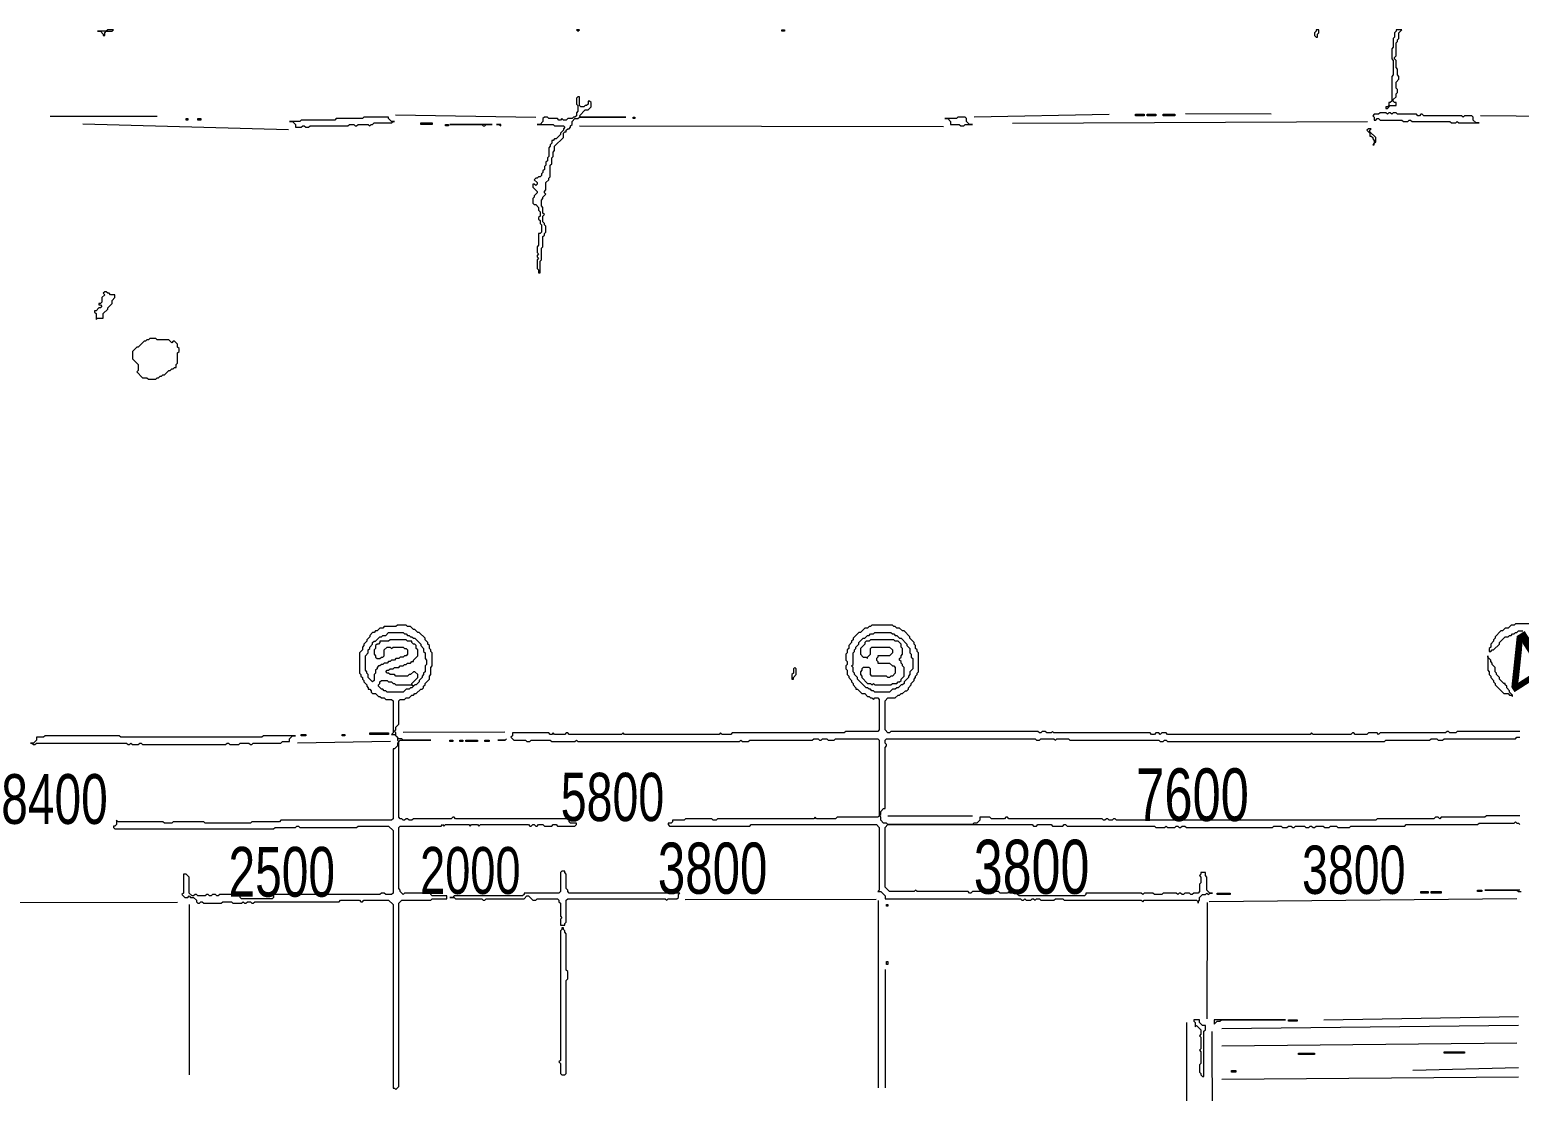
# Model space of a CAD drawing. Extents: x 25 to 4929, y 26 to 3478.
# Drawn here: x 1070 to 2094, y 2749 to 3478 of the extents above; entities that cross this region are included whole.
import ezdxf

# ---------------------------------------------------------------- set-up
doc = ezdxf.new("R2010")
doc.units = 0
for name, color, linetype, lineweight in [('OCR_TEXT', 6, 'Continuous', 0), ('TRACE_CURVE', 6, 'Continuous', 0), ('TRACE_STRAIGHT', 5, 'Continuous', 0), ('TRACE_TEXT_SYMBOL', 6, 'Continuous', 0)]:
    doc.layers.add(name, color=color, linetype=linetype, lineweight=lineweight)
doc.styles.add('wqy-unicode', font='wqy-unicode.lff')

msp = doc.modelspace()

# ---------------------------------------------------------------- linework, layer by layer
at = {"layer": 'TRACE_CURVE', "color": 6}
for points in [[(1323, 3069), (1322, 3068), (1314, 3068), (1313, 3067), (1311, 3067), (1309, 3065), (1308, 3065), (1307, 3064), (1306, 3064), (1304, 3062), (1304, 3061), (1302, 3059), (1302, 3058), (1300, 3056), (1300, 3055), (1299, 3054), (1299, 3052), (1297, 3050), (1297, 3036), (1298, 3035), (1298, 3034), (1299, 3033), (1299, 3032), (1300, 3031), (1300, 3030), (1302, 3028), (1302, 3027), (1303, 3026), (1303, 3025), (1304, 3025), (1305, 3024), (1305, 3023), (1306, 3022), (1308, 3022), (1310, 3020), (1311, 3020), (1312, 3019), (1314, 3019), (1315, 3018), (1319, 3018), (1320, 3017), (1320, 2995), (1319, 2994), (1321, 2994), (1323, 2992), (1323, 2990), (1324, 2989), (1323, 2988), (1323, 2986), (1321, 2984), (1320, 2984), (1320, 2936), (1319, 2935), (1243, 2935), (1242, 2934), (1223, 2934), (1222, 2933), (1191, 2933), (1190, 2934), (1169, 2934), (1168, 2933), (1163, 2933), (1162, 2934), (1131, 2934)], [(1303, 3052), (1304, 3053), (1304, 3054), (1306, 3056), (1306, 3057), (1307, 3058), (1308, 3058), (1311, 3061), (1312, 3061), (1313, 3062), (1315, 3062), (1317, 3064)], [(1317, 3064), (1327, 3064), (1328, 3063), (1329, 3063), (1330, 3062), (1331, 3062), (1332, 3061), (1333, 3061), (1334, 3060), (1335, 3060), (1339, 3056), (1339, 3055), (1341, 3053), (1341, 3051), (1342, 3050), (1342, 3046), (1343, 3045), (1343, 3042), (1342, 3041), (1342, 3037), (1341, 3036), (1341, 3035), (1340, 3034), (1340, 3033), (1338, 3031), (1338, 3030), (1336, 3028), (1335, 3028), (1334, 3027), (1333, 3028), (1333, 3029), (1337, 3033), (1337, 3035), (1335, 3037), (1334, 3037), (1332, 3035), (1331, 3035), (1330, 3034), (1322, 3034), (1321, 3035), (1318, 3035), (1317, 3036), (1316, 3036), (1315, 3037), (1316, 3038), (1317, 3038), (1318, 3039), (1320, 3039), (1321, 3040), (1324, 3040), (1325, 3041), (1327, 3041), (1328, 3042), (1329, 3042), (1330, 3043), (1332, 3043), (1333, 3044), (1334, 3044), (1334, 3045), (1337, 3048), (1337, 3052), (1336, 3053), (1336, 3055), (1335, 3056)], [(1430, 2932), (1432, 2932), (1433, 2931), (1445, 2931), (1446, 2932), (1446, 2933), (1442, 2933), (1441, 2934), (1441, 2936), (1363, 2936), (1362, 2937), (1361, 2937), (1360, 2936), (1334, 2936), (1333, 2935), (1331, 2935), (1330, 2936), (1329, 2936), (1328, 2935), (1327, 2935), (1326, 2936), (1325, 2936), (1324, 2937), (1324, 2989), (1325, 2990), (1346, 2990), (1327, 2990), (1326, 2991), (1324, 2991), (1322, 2993), (1322, 2995), (1321, 2996), (1322, 2997), (1322, 2999), (1324, 3001), (1324, 3017), (1325, 3018), (1328, 3018), (1329, 3019), (1331, 3019), (1333, 3021), (1334, 3021), (1335, 3022), (1336, 3022), (1339, 3025), (1340, 3025), (1341, 3026), (1341, 3027), (1342, 3028), (1342, 3029), (1345, 3032), (1345, 3034), (1346, 3035), (1346, 3040), (1347, 3041), (1347, 3050), (1346, 3051), (1346, 3052), (1345, 3053), (1345, 3055), (1344, 3056), (1344, 3057), (1342, 3059), (1342, 3060)], [(1342, 3060), (1338, 3064), (1337, 3064), (1335, 3066), (1334, 3066), (1332, 3068), (1330, 3068), (1329, 3069), (1323, 3069)], [(1649, 3069), (1648, 3068), (1647, 3068), (1646, 3067), (1644, 3067), (1641, 3064), (1640, 3064), (1636, 3060), (1636, 3059), (1635, 3058), (1635, 3057), (1633, 3055), (1633, 3053), (1632, 3052), (1632, 3050), (1631, 3049), (1631, 3045), (1632, 3044), (1632, 3042), (1631, 3041), (1631, 3039), (1632, 3038), (1632, 3035), (1633, 3034), (1633, 3033), (1635, 3031), (1635, 3030), (1636, 3029), (1636, 3028), (1638, 3026), (1638, 3025), (1639, 3025), (1642, 3022), (1644, 3022), (1646, 3020), (1647, 3020), (1648, 3019), (1649, 3019), (1650, 3018), (1651, 3019), (1653, 3019), (1654, 3018), (1654, 2997), (1653, 2996), (1631, 2996), (1630, 2995), (1553, 2995), (1552, 2994), (1546, 2994), (1545, 2995), (1544, 2994), (1479, 2994), (1478, 2995), (1477, 2994), (1441, 2994), (1440, 2995), (1439, 2995), (1438, 2994), (1431, 2994), (1430, 2995), (1429, 2994), (1428, 2994), (1427, 2995), (1402, 2995)], [(1769, 2995), (1768, 2996), (1766, 2996), (1765, 2995), (1764, 2995), (1763, 2996), (1662, 2996), (1661, 2995), (1660, 2995), (1658, 2997), (1658, 3017), (1660, 3019), (1665, 3019), (1667, 3021), (1668, 3021), (1669, 3022), (1670, 3022), (1672, 3024), (1673, 3024), (1674, 3025), (1674, 3026), (1676, 3028), (1676, 3029), (1678, 3031), (1678, 3032), (1679, 3033), (1679, 3034), (1680, 3035), (1680, 3036), (1681, 3037), (1681, 3050), (1680, 3051), (1680, 3052), (1679, 3053), (1679, 3055), (1678, 3056), (1678, 3057), (1675, 3060), (1675, 3061), (1671, 3065), (1670, 3065), (1668, 3067), (1666, 3067), (1665, 3068), (1664, 3068), (1663, 3069), (1649, 3069)], [(1335, 3056), (1334, 3056), (1333, 3057), (1333, 3058), (1330, 3058), (1329, 3059), (1318, 3059), (1317, 3058), (1311, 3058), (1311, 3057), (1310, 3056), (1309, 3056), (1308, 3055), (1308, 3053), (1307, 3052), (1307, 3049), (1308, 3048), (1308, 3047), (1309, 3046), (1311, 3046), (1312, 3047), (1313, 3047), (1314, 3048), (1314, 3052), (1316, 3054), (1318, 3054), (1319, 3053), (1320, 3054), (1327, 3054), (1328, 3053), (1329, 3053), (1330, 3052), (1330, 3049), (1329, 3048), (1328, 3048), (1327, 3047), (1325, 3047), (1324, 3046), (1322, 3046), (1321, 3045), (1319, 3045), (1318, 3044), (1317, 3044), (1316, 3043), (1314, 3043), (1313, 3042), (1312, 3042), (1311, 3041), (1310, 3041), (1309, 3040), (1309, 3039), (1308, 3038), (1308, 3036), (1307, 3035), (1307, 3031), (1306, 3030), (1303, 3033), (1303, 3035), (1302, 3036), (1302, 3037), (1301, 3038), (1301, 3048), (1303, 3050), (1303, 3052)], [(1402, 2995), (1402, 2993), (1401, 2992), (1403, 2990), (1411, 2990), (1412, 2989), (1414, 2989), (1415, 2990), (1428, 2990), (1429, 2989), (1445, 2989), (1446, 2990), (1447, 2989), (1558, 2989), (1559, 2990), (1560, 2989), (1564, 2989), (1565, 2990), (1608, 2990), (1609, 2991), (1612, 2991), (1613, 2990), (1614, 2990), (1615, 2991), (1618, 2991), (1619, 2990), (1623, 2990), (1624, 2991), (1653, 2991), (1654, 2990), (1654, 2938), (1653, 2937), (1625, 2937), (1624, 2936), (1611, 2936), (1610, 2937), (1609, 2936), (1543, 2936), (1542, 2935), (1540, 2935), (1539, 2936), (1521, 2936), (1520, 2935), (1512, 2935), (1512, 2934), (1511, 2933), (1509, 2933), (1509, 2932), (1510, 2931), (1565, 2931), (1566, 2932), (1652, 2932), (1654, 2930), (1654, 2887), (1653, 2886), (1655, 2886), (1658, 2883), (1658, 2881), (1751, 2881), (1752, 2880), (1753, 2880), (1754, 2881), (1755, 2880), (1758, 2880)], [(2094, 2938), (2071, 2938), (2070, 2937), (2040, 2937), (2039, 2936), (2038, 2937), (2036, 2937), (2035, 2936), (1996, 2936), (1995, 2935), (1817, 2935), (1816, 2936), (1815, 2936), (1814, 2935), (1812, 2935), (1811, 2936), (1810, 2936), (1809, 2935), (1808, 2935), (1807, 2936), (1743, 2936), (1742, 2937), (1741, 2937), (1740, 2936), (1731, 2936), (1730, 2937), (1723, 2937), (1723, 2935), (1721, 2933), (1719, 2933), (1718, 2932), (1660, 2932), (1659, 2933), (1657, 2933), (1655, 2935), (1655, 2937), (1654, 2938), (1655, 2939), (1655, 2941), (1657, 2943), (1658, 2943), (1658, 2985), (1659, 2986), (1659, 2987), (1658, 2988), (1658, 2990), (1659, 2991), (1761, 2991), (1762, 2990), (1764, 2990), (1765, 2991), (1774, 2991), (1775, 2990), (1776, 2991), (1784, 2991), (1785, 2990), (1846, 2990), (1847, 2989), (1849, 2989)], [(2094, 2996), (2051, 2996), (2050, 2995), (2046, 2995), (2045, 2996), (2044, 2996), (2043, 2995), (1998, 2995), (1997, 2994), (1996, 2995), (1990, 2995), (1989, 2994), (1981, 2994), (1980, 2995), (1979, 2995), (1978, 2994), (1952, 2994), (1951, 2995), (1950, 2994), (1852, 2994), (1851, 2995), (1848, 2995), (1847, 2994), (1846, 2995), (1844, 2995), (1843, 2994), (1841, 2994), (1840, 2995), (1774, 2995), (1773, 2996), (1772, 2995), (1769, 2995)], [(1849, 2989), (1850, 2990), (1851, 2990), (1852, 2989), (2001, 2989), (2002, 2990), (2032, 2990), (2033, 2991), (2037, 2991), (2038, 2990), (2041, 2990), (2042, 2991), (2091, 2991)], [(2091, 2991), (2092, 2992), (2094, 2992)], [(1131, 2934), (1130, 2935), (1130, 2932), (1129, 2931), (1128, 2931), (1128, 2930), (1129, 2929), (1238, 2929), (1239, 2930), (1253, 2930), (1254, 2931), (1255, 2931), (1256, 2930), (1295, 2930), (1296, 2931), (1317, 2931), (1320, 2928), (1320, 2885), (1319, 2884), (1315, 2884), (1314, 2885), (1312, 2885), (1311, 2884), (1238, 2884), (1238, 2882), (1237, 2881), (1216, 2881), (1215, 2882), (1215, 2883), (1211, 2883), (1210, 2884), (1201, 2884), (1200, 2883), (1199, 2883), (1198, 2884), (1196, 2884), (1195, 2883), (1194, 2883), (1193, 2884), (1192, 2884), (1191, 2883), (1186, 2883), (1185, 2884), (1184, 2884), (1183, 2883), (1182, 2883), (1180, 2885), (1180, 2896), (1178, 2898), (1176, 2898), (1176, 2885), (1175, 2884), (1177, 2882), (1179, 2882), (1180, 2883), (1181, 2882), (1183, 2882), (1185, 2880), (1185, 2879), (1186, 2878), (1187, 2878), (1188, 2879), (1189, 2879), (1190, 2878)], [(1190, 2878), (1202, 2878), (1203, 2879), (1209, 2879), (1210, 2878), (1216, 2878), (1217, 2879), (1218, 2878), (1219, 2878), (1220, 2879), (1222, 2879), (1223, 2878), (1224, 2878), (1225, 2879), (1283, 2879), (1284, 2880), (1297, 2880), (1298, 2879), (1299, 2879), (1300, 2880), (1317, 2880), (1320, 2877), (1320, 2751), (1321, 2751), (1322, 2750), (1324, 2752), (1324, 2878), (1326, 2880), (1346, 2880), (1347, 2881), (1357, 2881), (1357, 2883), (1347, 2883), (1346, 2884), (1346, 2885), (1328, 2885), (1327, 2884), (1325, 2886), (1325, 2887), (1324, 2888), (1324, 2930), (1325, 2931), (1353, 2931), (1354, 2932), (1355, 2931), (1356, 2932), (1372, 2932), (1373, 2931), (1374, 2932), (1378, 2932), (1379, 2931), (1380, 2932), (1413, 2932), (1414, 2931), (1415, 2931), (1416, 2932), (1417, 2932), (1418, 2931), (1419, 2931), (1420, 2932), (1423, 2932), (1424, 2931), (1429, 2931), (1430, 2932)], [(1744, 2885), (1743, 2886), (1742, 2885), (1737, 2885), (1736, 2886), (1733, 2886), (1732, 2885), (1730, 2885), (1729, 2886), (1718, 2886), (1717, 2885), (1716, 2885), (1715, 2886), (1680, 2886), (1679, 2887), (1678, 2886), (1661, 2886), (1658, 2889), (1658, 2930), (1660, 2932), (1759, 2932), (1760, 2931), (1762, 2931), (1763, 2932), (1772, 2932), (1773, 2931), (1780, 2931), (1781, 2932), (1782, 2932), (1783, 2931), (1843, 2931), (1844, 2930), (1850, 2930), (1851, 2931), (1852, 2930), (1857, 2930), (1858, 2931), (1859, 2931), (1860, 2930), (1861, 2930), (1862, 2931), (1864, 2931), (1865, 2930), (1924, 2930), (1925, 2931), (1930, 2931), (1931, 2930), (1934, 2930), (1935, 2931), (1937, 2931), (1938, 2930), (1939, 2930), (1940, 2931), (1946, 2931), (1947, 2930), (1949, 2930), (1950, 2931), (1951, 2931), (1952, 2930), (1953, 2930), (1954, 2931), (1959, 2931), (1960, 2930), (1963, 2930)], [(1963, 2930), (1964, 2931), (1968, 2931), (1969, 2930), (1977, 2930), (1978, 2931), (2015, 2931), (2016, 2932), (2065, 2932), (2066, 2933), (2090, 2933), (2091, 2934), (2092, 2933), (2093, 2933), (2094, 2932)], [(1758, 2880), (1759, 2881), (1760, 2881), (1761, 2880), (1762, 2881), (1764, 2881), (1765, 2880), (1774, 2880), (1775, 2881), (1780, 2881), (1781, 2880), (1834, 2880), (1835, 2879), (1836, 2880), (1872, 2880), (1873, 2879), (1873, 2878), (1873, 2879), (1874, 2880), (1874, 2882), (1876, 2884), (1878, 2884), (1879, 2885), (1880, 2884), (1881, 2885), (1883, 2885), (1881, 2885), (1879, 2887), (1879, 2896), (1878, 2897), (1878, 2899), (1875, 2899), (1875, 2898), (1874, 2897), (1875, 2896), (1875, 2892), (1874, 2891), (1874, 2886), (1873, 2885), (1870, 2885), (1869, 2884), (1868, 2884), (1867, 2885), (1864, 2885), (1863, 2884), (1862, 2884), (1861, 2885), (1860, 2885), (1859, 2884), (1858, 2885), (1849, 2885), (1848, 2884), (1843, 2884), (1842, 2885), (1836, 2885), (1835, 2884), (1834, 2885), (1796, 2885), (1796, 2884), (1795, 2883), (1750, 2883), (1749, 2884), (1749, 2885), (1744, 2885)], [(2094, 2887), (2070, 2887), (2092, 2887), (2093, 2886), (2095, 2886)]]:
    msp.add_lwpolyline(points, dxfattribs=at)
for points in [[(1650, 3063), (1651, 3064), (1662, 3064), (1663, 3063), (1664, 3063), (1665, 3062), (1666, 3062), (1668, 3060), (1669, 3060), (1673, 3056), (1673, 3055), (1675, 3053), (1675, 3050), (1676, 3049), (1676, 3047), (1677, 3046), (1677, 3039), (1675, 3037), (1675, 3035), (1674, 3034), (1674, 3033), (1671, 3030), (1671, 3029), (1670, 3028), (1669, 3028), (1667, 3026), (1666, 3026), (1665, 3025), (1663, 3025), (1661, 3023), (1651, 3023), (1650, 3024), (1649, 3024), (1648, 3025), (1647, 3025), (1646, 3026), (1645, 3026), (1639, 3032), (1639, 3033), (1637, 3035), (1637, 3036), (1636, 3037), (1636, 3040), (1635, 3041), (1636, 3042), (1636, 3050), (1637, 3051), (1637, 3052), (1638, 3053), (1638, 3054), (1640, 3056), (1640, 3057), (1643, 3060), (1644, 3060), (1646, 3062), (1647, 3062), (1648, 3063)], [(1311, 3030), (1312, 3031), (1316, 3031), (1317, 3030), (1319, 3030), (1320, 3029), (1321, 3029), (1322, 3028), (1333, 3028), (1334, 3027), (1333, 3026), (1332, 3026), (1331, 3025), (1329, 3025), (1327, 3023), (1316, 3023), (1315, 3024), (1314, 3024), (1313, 3025), (1312, 3025), (1310, 3027), (1310, 3028), (1311, 3029)]]:
    msp.add_lwpolyline(points, close=True, dxfattribs=at)
at = {"layer": 'TRACE_STRAIGHT', "color": 5}
for p, q in [((1084.4, 3418.6), (1158.1, 3418.6)), ((1321.8, 3419.6), (1418.2, 3418)), ((1719.3, 3418.1), (1811.9, 3420)), ((1864.4, 3420.4), (1923.1, 3420.2)), ((2066.9, 3419.1), (2243.1, 3417.4)), ((1106.9, 3413.3), (1248.1, 3409.5)), ((1448.1, 3412), (1698.1, 3411.5)), ((1745.6, 3413.9), (1989.4, 3415.1)), ((1254.3, 2988.2), (1318.2, 2989.4)), ((1326.9, 2995.6), (1396.9, 2995.7)), ((1660, 2938), (1718, 2938)), ((1039.4, 2878.5), (1171.9, 2878.7)), ((1180, 2877), (1180, 2760)), ((1520.6, 2880.6), (1651.9, 2880.7)), ((1653.3, 2879.9), (1653.3, 2751.1)), ((1879.2, 2798.6), (1879.4, 2878.6)), ((1880.6, 2879.2), (2091.9, 2881.3)), ((1658.3, 2751.1), (1658.3, 2832.4)), ((1865, 2796), (1865, 2649)), ((1889.4, 2792), (2093.2, 2794.2)), ((1959.4, 2798), (2093.1, 2800.2)), ((1882.5, 2789.9), (1882.6, 2723.6)), ((1889.4, 2780.1), (2091.9, 2782)), ((2020.6, 2763.2), (2093.1, 2765.1)), ((1889.4, 2757.1), (2093.1, 2758.7))]:
    msp.add_line(p, q, dxfattribs=at)
at = {"layer": 'TRACE_TEXT_SYMBOL', "color": 6}
for points in [[(1124, 3478), (1123, 3477), (1117, 3477), (1119, 3477), (1121, 3475), (1121, 3474), (1122, 3474), (1122, 3476), (1123, 3477), (1127, 3477), (1128, 3478)], [(1446, 3478), (1447, 3477), (1448, 3478)], [(1587, 3478), (1589, 3478), (1589, 3477), (1587, 3477)], [(1954, 3478), (1954, 3477), (1953, 3476), (1953, 3474), (1954, 3473), (1955, 3473), (1955, 3475), (1956, 3476), (1956, 3478)], [(2009, 3478), (2009, 3477), (2008, 3476), (2008, 3473), (2007, 3472), (2007, 3466), (2006, 3465), (2006, 3458), (2007, 3457), (2007, 3447), (2006, 3446), (2006, 3429), (2005, 3428), (2004, 3428), (2004, 3426), (2003, 3425), (2002, 3425), (2002, 3424), (2003, 3424), (2005, 3426), (2009, 3426), (2009, 3428), (2008, 3428), (2007, 3429), (2007, 3430), (2009, 3432), (2009, 3434), (2010, 3435), (2010, 3437), (2009, 3438), (2009, 3442), (2011, 3444), (2011, 3446), (2010, 3447), (2010, 3451), (2009, 3452), (2009, 3457), (2008, 3458), (2008, 3459), (2009, 3460), (2009, 3469), (2010, 3470), (2010, 3471), (2011, 3472), (2011, 3476), (2013, 3478)], [(1300, 3418), (1299, 3417), (1281, 3417), (1280, 3416), (1257, 3416), (1256, 3415), (1249, 3415), (1251, 3415), (1253, 3413), (1253, 3411), (1257, 3411), (1258, 3412), (1259, 3412), (1260, 3411), (1262, 3411), (1263, 3412), (1289, 3412), (1290, 3413), (1293, 3413), (1294, 3412), (1295, 3412), (1296, 3413), (1303, 3413), (1304, 3412), (1305, 3413), (1306, 3413), (1307, 3414), (1319, 3414), (1320, 3415), (1321, 3415), (1319, 3415), (1317, 3417), (1317, 3418)], [(1485, 3418), (1486, 3418), (1486, 3417), (1485, 3417)], [(1708, 3418), (1707, 3417), (1699, 3417), (1701, 3417), (1703, 3415), (1703, 3413), (1709, 3413), (1710, 3412), (1712, 3412), (1713, 3413), (1718, 3413), (1716, 3413), (1714, 3415), (1714, 3417), (1713, 3418)], [(1830, 3420), (1836, 3420), (1836, 3419), (1830, 3419)], [(1838, 3420), (1844, 3420), (1844, 3419), (1838, 3419)], [(1849, 3420), (1857, 3420), (1857, 3419), (1849, 3419)], [(1998, 3421), (1997, 3420), (1994, 3420), (1993, 3419), (1994, 3418), (1994, 3416), (1995, 3416), (1996, 3417), (1997, 3417), (1998, 3416), (2013, 3416), (2014, 3415), (2017, 3415), (2018, 3416), (2019, 3416), (2020, 3415), (2046, 3415), (2047, 3414), (2050, 3414), (2051, 3415), (2052, 3414), (2066, 3414), (2064, 3414), (2062, 3416), (2062, 3418), (2061, 3419), (2056, 3419), (2055, 3418), (2054, 3419), (2028, 3419), (2027, 3420), (2026, 3420), (2025, 3419), (2024, 3419), (2023, 3420), (2010, 3420), (2009, 3421), (2007, 3421), (2006, 3420), (2005, 3421), (2004, 3421), (2003, 3420), (2002, 3421)], [(1178, 3417), (1179, 3417), (1179, 3416), (1178, 3416)], [(1186, 3417), (1188, 3417), (1188, 3416), (1186, 3416)], [(1339, 3414), (1347, 3414), (1347, 3413), (1339, 3413)], [(1356, 3413), (1358, 3413), (1358, 3412), (1356, 3412)], [(1359, 3413), (1381, 3413), (1382, 3412), (1383, 3412), (1384, 3413), (1388, 3413)], [(1391, 3413), (1393, 3413), (1394, 3412), (1394, 3413)], [(1990, 3410), (1989, 3409), (1991, 3407), (1991, 3405), (1992, 3405), (1993, 3404), (1993, 3403), (1994, 3402), (1994, 3400), (1993, 3399), (1994, 3399), (1994, 3400), (1995, 3401), (1995, 3404), (1991, 3408), (1991, 3409), (1992, 3410)], [(1122, 3298), (1121, 3297), (1122, 3296), (1120, 3294), (1120, 3291), (1119, 3290), (1118, 3290), (1118, 3289), (1119, 3289), (1120, 3288), (1119, 3287), (1118, 3287), (1116, 3285), (1115, 3285), (1115, 3284), (1116, 3283), (1116, 3279), (1117, 3280), (1121, 3280), (1121, 3283), (1124, 3286), (1124, 3287), (1127, 3290), (1127, 3292), (1129, 3294), (1129, 3296), (1126, 3296), (1125, 3297), (1124, 3297), (1123, 3298)], [(1153, 3266), (1152, 3265), (1151, 3265), (1150, 3264), (1149, 3264), (1145, 3260), (1144, 3260), (1141, 3257), (1141, 3252), (1145, 3248), (1145, 3244), (1144, 3243), (1148, 3239), (1151, 3239), (1152, 3238), (1157, 3238), (1158, 3239), (1159, 3239), (1160, 3240), (1161, 3240), (1162, 3241), (1163, 3241), (1166, 3244), (1167, 3244), (1168, 3245), (1169, 3245), (1170, 3246), (1171, 3246), (1171, 3248), (1172, 3249), (1172, 3256), (1173, 3257), (1173, 3259), (1172, 3260), (1172, 3262), (1170, 3264), (1169, 3264), (1168, 3263), (1166, 3265), (1158, 3265), (1157, 3266)], [(1596, 3040), (1595, 3039), (1595, 3036), (1594, 3035), (1594, 3032), (1595, 3032), (1595, 3033), (1597, 3035), (1597, 3039)], [(2072, 3048), (2072, 3038), (2073, 3037), (2073, 3035), (2074, 3034), (2074, 3033), (2076, 3031), (2076, 3030), (2077, 3029), (2077, 3028), (2083, 3022), (2086, 3022), (2087, 3021), (2088, 3021), (2089, 3020), (2089, 3021), (2087, 3023), (2087, 3024), (2085, 3026), (2085, 3027), (2084, 3028), (2084, 3029), (2083, 3029), (2080, 3032), (2080, 3033), (2078, 3035), (2078, 3036), (2077, 3037), (2077, 3040), (2075, 3042), (2075, 3043), (2074, 3044), (2074, 3045), (2072, 3047)], [(1081, 2993), (1080, 2992), (1075, 2992), (1075, 2990), (1073, 2988), (1071, 2988), (1072, 2988), (1073, 2987), (1074, 2987), (1075, 2988), (1137, 2988), (1138, 2987), (1139, 2987), (1140, 2988), (1141, 2987), (1145, 2987), (1146, 2988), (1147, 2988), (1148, 2987), (1205, 2987), (1206, 2988), (1207, 2988), (1208, 2987), (1214, 2987), (1215, 2988), (1221, 2988), (1222, 2987), (1223, 2987), (1224, 2988), (1243, 2988), (1244, 2989), (1249, 2989), (1249, 2991), (1251, 2993), (1253, 2993), (1231, 2993), (1230, 2992), (1133, 2992), (1132, 2993)], [(1257, 2994), (1260, 2994), (1260, 2993), (1257, 2993)], [(1285, 2994), (1287, 2994), (1287, 2993), (1285, 2993)], [(1304, 2995), (1317, 2995), (1317, 2994), (1304, 2994)], [(1359, 2990), (1361, 2990), (1361, 2989), (1359, 2989)], [(1366, 2990), (1368, 2990), (1368, 2989), (1366, 2989)], [(1370, 2990), (1378, 2990), (1378, 2989), (1370, 2989)], [(1383, 2990), (1386, 2990), (1386, 2989), (1383, 2989)], [(1398, 2991), (1397, 2990), (1392, 2990), (1397, 2990)], [(1436, 2900), (1435, 2899), (1435, 2886), (1434, 2885), (1410, 2885), (1410, 2884), (1409, 2883), (1362, 2883), (1361, 2882), (1359, 2882), (1362, 2882), (1363, 2881), (1381, 2881), (1382, 2880), (1383, 2880), (1384, 2881), (1410, 2881), (1412, 2883), (1413, 2883), (1416, 2880), (1418, 2880), (1419, 2881), (1433, 2881), (1434, 2880), (1434, 2879), (1435, 2878), (1435, 2869), (1436, 2868), (1435, 2867), (1435, 2863), (1438, 2863), (1438, 2864), (1439, 2865), (1439, 2880), (1440, 2881), (1507, 2881), (1508, 2880), (1509, 2881), (1515, 2881), (1516, 2882), (1516, 2884), (1517, 2885), (1441, 2885), (1440, 2886), (1440, 2887), (1439, 2888), (1439, 2898), (1438, 2899), (1438, 2900)], [(2026, 2886), (2031, 2886), (2031, 2885), (2026, 2885)], [(2033, 2886), (2040, 2886), (2040, 2885), (2033, 2885)], [(2065, 2887), (2068, 2887), (2068, 2886), (2065, 2886)], [(1659, 2877), (1660, 2877), (1660, 2876), (1659, 2876)], [(1886, 2885), (1895, 2885), (1895, 2884), (1886, 2884)], [(1436, 2861), (1436, 2860), (1435, 2859), (1435, 2770), (1434, 2769), (1435, 2768), (1435, 2761), (1436, 2760), (1438, 2760), (1439, 2761), (1439, 2825), (1440, 2826), (1440, 2831), (1439, 2832), (1439, 2857), (1438, 2858), (1438, 2859), (1437, 2860), (1437, 2861)], [(1659, 2838), (1660, 2838), (1660, 2836), (1659, 2836)], [(1870, 2798), (1870, 2797), (1871, 2796), (1871, 2793), (1872, 2794), (1875, 2791), (1875, 2788), (1874, 2787), (1875, 2786), (1875, 2778), (1874, 2777), (1875, 2776), (1875, 2768), (1874, 2767), (1874, 2762), (1875, 2761), (1875, 2760), (1876, 2759), (1877, 2759), (1877, 2790), (1878, 2791), (1878, 2794), (1876, 2794), (1874, 2796), (1874, 2798)], [(1884, 2798), (1884, 2795), (1886, 2797), (1888, 2797), (1889, 2798), (1933, 2798)], [(1935, 2798), (1941, 2798), (1941, 2797), (1935, 2797)], [(1942, 2775), (1953, 2775), (1953, 2774), (1942, 2774)], [(2042, 2776), (2056, 2776), (2056, 2775), (2042, 2775)], [(1896, 2763), (1899, 2763), (1899, 2762), (1896, 2762)]]:
    msp.add_lwpolyline(points, close=True, dxfattribs=at)
for points in [[(1447, 3432), (1446, 3431), (1446, 3427), (1447, 3426), (1447, 3422), (1446, 3421), (1446, 3419), (1445, 3418), (1444, 3418), (1443, 3417), (1440, 3417), (1439, 3416), (1437, 3416), (1436, 3417), (1435, 3416), (1434, 3416), (1433, 3417), (1427, 3417), (1426, 3418), (1424, 3418), (1423, 3417), (1423, 3415), (1421, 3413), (1419, 3413), (1430, 3413), (1431, 3412), (1437, 3412), (1438, 3411), (1437, 3410), (1437, 3409), (1435, 3407), (1435, 3406), (1432, 3403), (1431, 3403), (1430, 3402), (1429, 3402), (1429, 3400), (1428, 3399), (1428, 3398), (1427, 3397), (1427, 3391), (1426, 3390), (1426, 3388), (1425, 3387), (1425, 3385), (1424, 3384), (1424, 3382), (1423, 3381), (1423, 3380), (1422, 3379), (1422, 3378), (1421, 3377), (1420, 3377), (1419, 3376), (1418, 3376), (1417, 3375), (1419, 3373), (1419, 3372), (1418, 3371), (1417, 3372), (1416, 3372), (1416, 3370), (1419, 3367), (1419, 3366)], [(1430, 3394), (1431, 3395), (1431, 3398), (1437, 3404), (1437, 3407), (1438, 3408), (1439, 3408), (1439, 3409), (1440, 3410), (1441, 3410), (1442, 3411), (1442, 3412), (1443, 3413), (1443, 3415), (1445, 3417), (1447, 3417), (1448, 3418), (1480, 3418), (1449, 3418), (1448, 3419), (1452, 3423), (1454, 3423), (1456, 3425), (1456, 3428), (1455, 3429), (1454, 3429), (1454, 3427), (1453, 3426), (1452, 3426), (1451, 3425), (1449, 3425), (1448, 3426), (1448, 3432), (1447, 3432)], [(1419, 3366), (1417, 3364), (1417, 3363), (1416, 3362), (1416, 3359), (1417, 3358), (1418, 3358), (1420, 3356), (1420, 3354), (1421, 3353), (1421, 3350), (1420, 3349), (1420, 3348), (1421, 3347), (1421, 3345), (1422, 3344), (1422, 3339), (1421, 3338), (1420, 3338), (1420, 3330), (1419, 3329), (1419, 3325), (1420, 3324), (1419, 3323), (1419, 3322), (1420, 3321), (1419, 3320), (1419, 3314), (1420, 3313), (1420, 3311), (1421, 3311), (1421, 3319), (1422, 3320), (1422, 3328), (1423, 3329), (1423, 3336), (1424, 3337), (1424, 3338), (1425, 3339), (1425, 3343), (1424, 3344), (1424, 3345), (1423, 3346), (1423, 3350), (1424, 3351), (1423, 3352), (1423, 3356), (1422, 3357), (1422, 3361), (1423, 3362), (1423, 3363), (1425, 3365), (1424, 3366), (1424, 3367), (1425, 3368), (1425, 3373), (1427, 3375), (1427, 3376), (1428, 3377), (1428, 3385), (1429, 3386), (1429, 3390), (1430, 3391), (1430, 3394)], [(2103, 3070), (2091, 3070), (2090, 3069), (2088, 3069), (2086, 3067), (2084, 3067), (2082, 3065), (2081, 3065), (2077, 3061), (2077, 3060), (2076, 3059), (2076, 3058), (2074, 3056), (2074, 3054), (2073, 3053), (2073, 3051), (2074, 3051), (2075, 3052), (2076, 3052), (2080, 3056), (2080, 3057), (2084, 3061), (2086, 3061), (2087, 3062), (2088, 3062), (2089, 3063), (2090, 3063), (2091, 3064), (2092, 3064), (2093, 3065), (2096, 3065)], [(1648, 3059), (1647, 3058), (1645, 3058), (1644, 3057), (1644, 3056), (1641, 3053), (1641, 3049), (1643, 3047), (1645, 3047), (1646, 3046), (1646, 3047), (1648, 3049), (1648, 3053), (1649, 3054), (1661, 3054), (1663, 3052), (1663, 3050), (1661, 3048), (1653, 3048), (1653, 3047), (1652, 3046), (1652, 3045), (1653, 3044), (1653, 3043), (1661, 3043), (1663, 3041), (1664, 3041), (1665, 3040), (1665, 3036), (1663, 3034), (1662, 3034), (1661, 3033), (1660, 3033), (1659, 3034), (1649, 3034), (1648, 3035), (1648, 3039), (1647, 3040), (1643, 3040), (1642, 3039), (1642, 3038), (1641, 3037), (1641, 3035), (1642, 3034), (1642, 3033), (1646, 3029), (1648, 3029), (1649, 3028), (1650, 3029), (1651, 3028), (1662, 3028), (1663, 3029), (1666, 3029), (1667, 3030), (1668, 3030), (1669, 3031), (1669, 3032), (1671, 3034), (1671, 3040), (1670, 3041), (1670, 3042), (1669, 3043), (1669, 3044), (1668, 3045)], [(1668, 3045), (1668, 3046), (1669, 3047), (1669, 3048), (1670, 3049), (1670, 3053), (1669, 3054), (1669, 3056), (1667, 3058), (1665, 3058), (1664, 3059), (1648, 3059)]]:
    msp.add_lwpolyline(points, dxfattribs=at)

# ---------------------------------------------------------------- texts
at = {"layer": 'OCR_TEXT', "color": 6, "style": 'wqy-unicode', "width": 1.281563}
msp.add_text('4', height=40.9, rotation=32.6446, dxfattribs=at).set_placement((2094, 3014.3))
at = {"layer": 'OCR_TEXT', "color": 6, "style": 'wqy-unicode', "width": 0.72}
for s, height, p in [('8400', 34.16, (1050.9, 2932.5)), ('5800', 33.19, (1435.2, 2934.4)), ('7600', 36.12, (1830.5, 2934.5)), ('2500', 34.16, (1207, 2882.5)), ('2000', 32.21, (1338.6, 2884.4)), ('3800', 35.14, (1501.9, 2884.5)), ('3800', 37.09, (1718.9, 2884.5)), ('3800', 33.19, (1944.4, 2884.4))]:
    msp.add_text(s, height=height, dxfattribs=at).set_placement(p)

doc.saveas('drawing.dxf')
